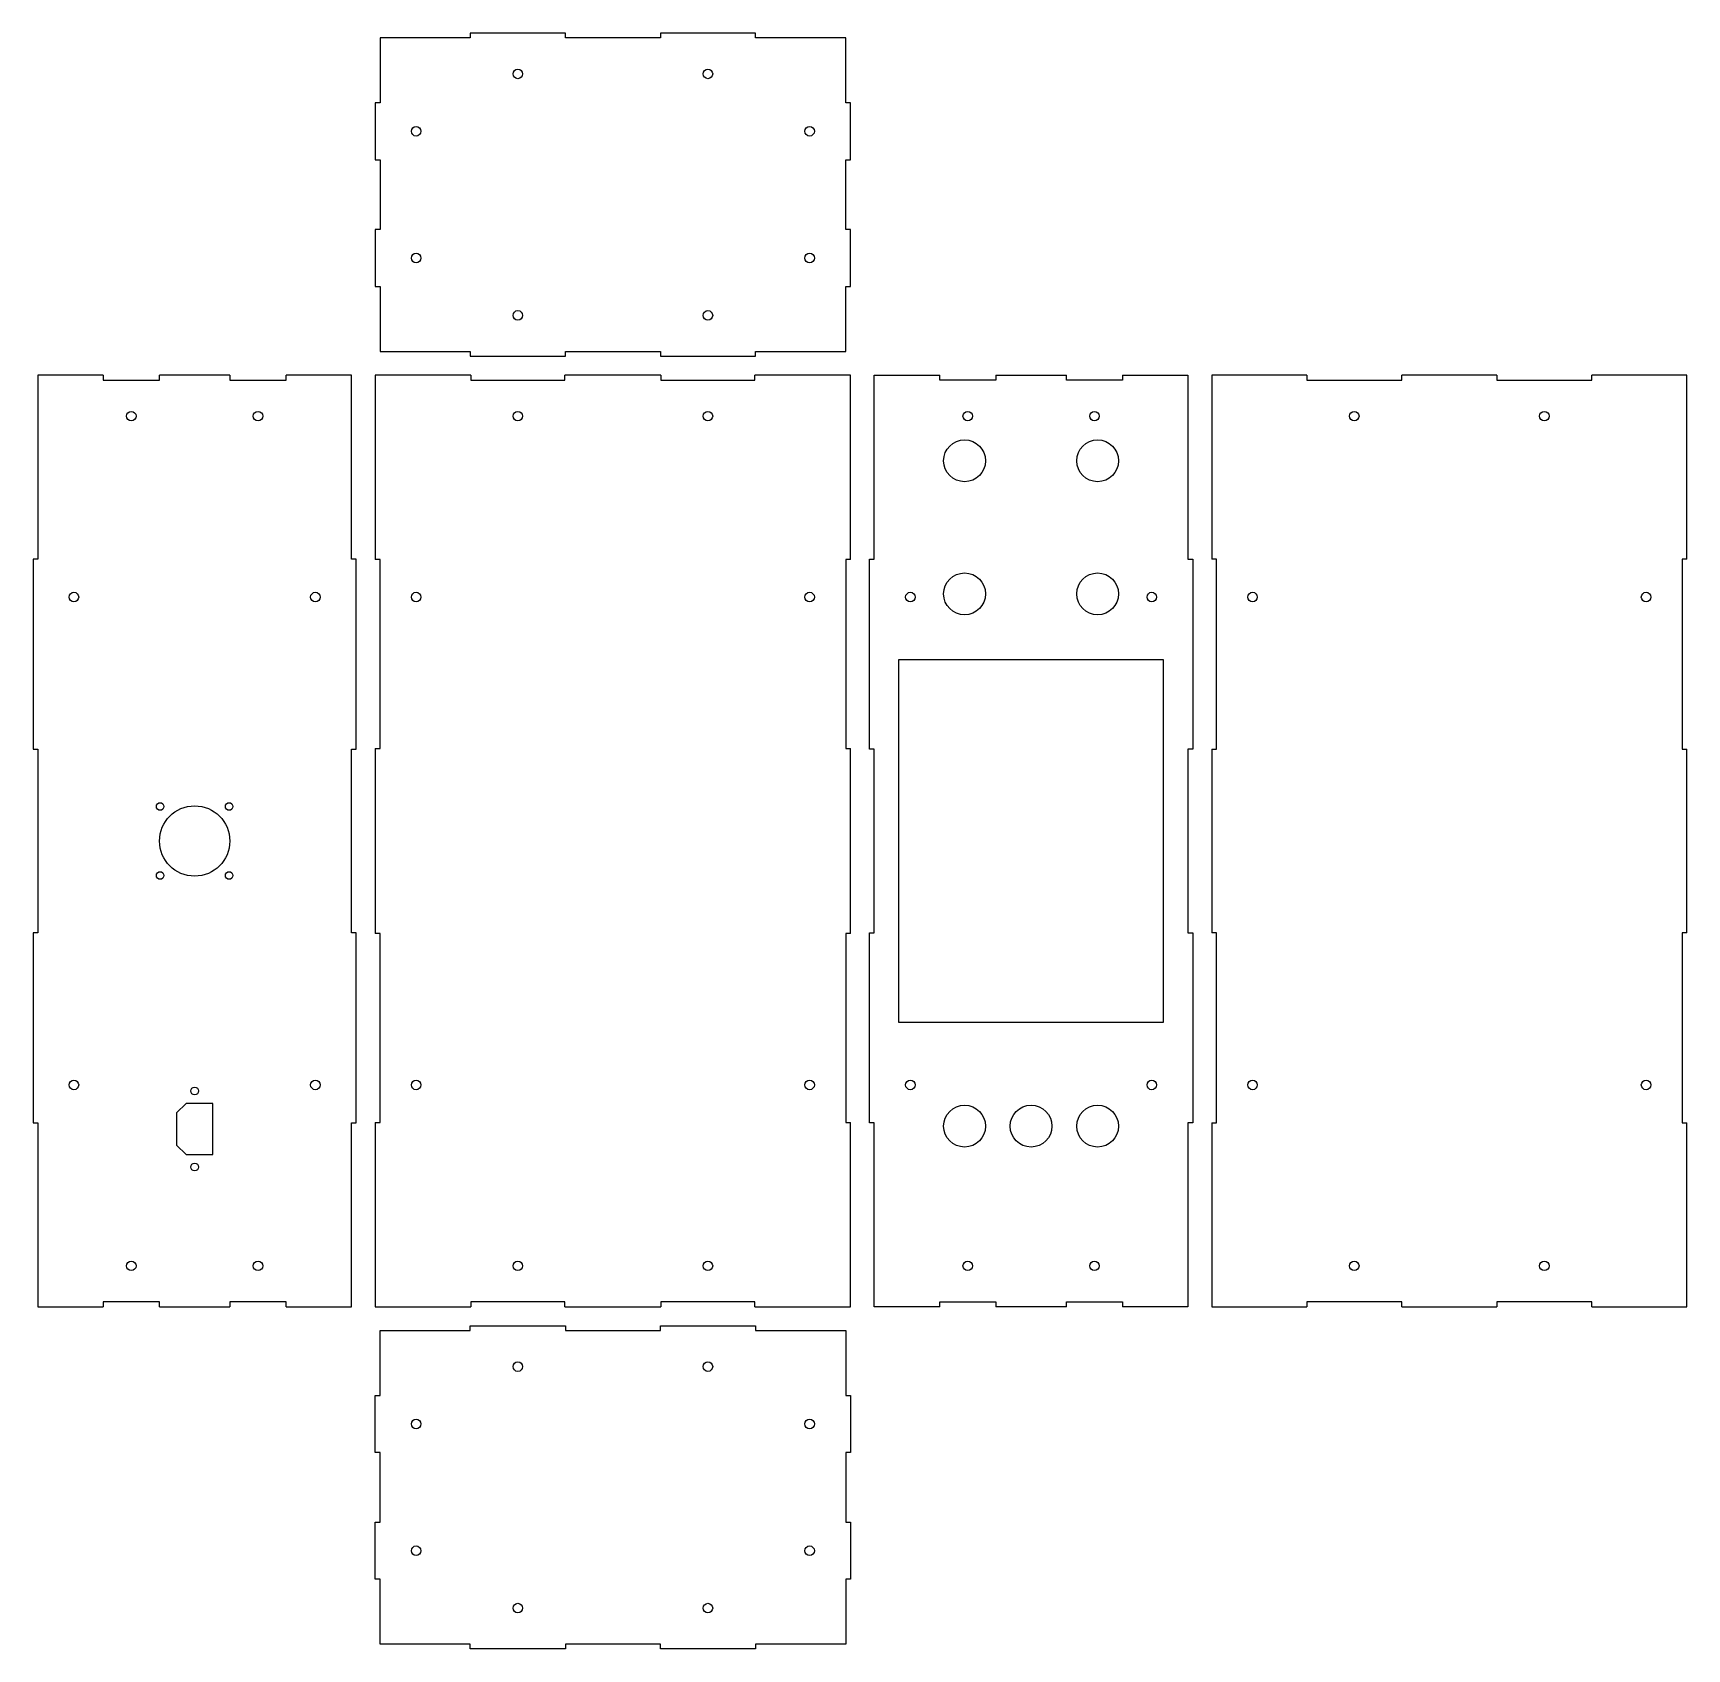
# Model space of a CAD drawing. Header units: millimetres. Extents: x -305 to 565, y -425 to 425.
import ezdxf

# ---------------------------------------------------------------- set-up
doc = ezdxf.new("R2010")
doc.units = ezdxf.units.MM

msp = doc.modelspace()

# ---------------------------------------------------------------- linework, layer by layer
at = {"color": 7, "linetype": 'Continuous', "lineweight": 25}
for p, q in [((-75, 422.5), (-122.5, 422.5)), ((-122.5, 422.5), (-122.5, 388.33)), ((-25, 425), (-75, 425)), ((-75, 425), (-75, 422.5)), ((-25, 422.5), (-25, 425)), ((25, 422.5), (-25, 422.5)), ((75, 425), (25, 425)), ((25, 425), (25, 422.5)), ((75, 422.5), (75, 425)), ((122.5, 422.5), (75, 422.5)), ((122.5, 388.33), (122.5, 422.5)), ((-122.5, 388.33), (-125, 388.33)), ((-125, 388.33), (-125, 358.33)), ((125, 388.33), (122.5, 388.33)), ((125, 358.33), (125, 388.33)), ((-125, 358.33), (-122.5, 358.33)), ((-122.5, 358.33), (-122.5, 321.67)), ((122.5, 321.67), (122.5, 358.33)), ((122.5, 358.33), (125, 358.33)), ((-122.5, 321.67), (-125, 321.67)), ((-125, 321.67), (-125, 291.67)), ((125, 321.67), (122.5, 321.67)), ((125, 291.67), (125, 321.67)), ((-125, 291.67), (-122.5, 291.67)), ((-122.5, 291.67), (-122.5, 257.5)), ((122.5, 257.5), (122.5, 291.67)), ((122.5, 291.67), (125, 291.67)), ((-122.5, 257.5), (-75, 257.5)), ((-75, 257.5), (-75, 255)), ((-75, 255), (-25, 255)), ((-25, 255), (-25, 257.5)), ((-25, 257.5), (25, 257.5)), ((25, 257.5), (25, 255)), ((25, 255), (75, 255)), ((75, 255), (75, 257.5)), ((75, 257.5), (122.5, 257.5)), ((-268.08, 245), (-302.5, 245)), ((-302.5, 245), (-302.5, 148.33)), ((-268.08, 245), (-268.08, 242.5)), ((-201.42, 245), (-238.58, 245)), ((-238.58, 242.5), (-238.58, 245)), ((-201.42, 245), (-201.42, 242.5)), ((-137.5, 245), (-171.92, 245)), ((-171.92, 242.5), (-171.92, 245)), ((-137.5, 148.33), (-137.5, 245)), ((-74.75, 245), (-125, 245)), ((-125, 245), (-125, 148.08)), ((-74.75, 245), (-74.75, 242.5)), ((25.25, 245), (-25.25, 245)), ((-25.25, 242.5), (-25.25, 245)), ((25.25, 245), (25.25, 242.5)), ((125, 245), (74.75, 245)), ((74.75, 242.5), (74.75, 245)), ((125, 148.08), (125, 245)), ((137.5, 245), (171.92, 245)), ((137.5, 148.33), (137.5, 245)), ((171.92, 242.5), (171.92, 245)), ((201.42, 245), (238.58, 245)), ((201.42, 245), (201.42, 242.5)), ((238.58, 242.5), (238.58, 245)), ((268.08, 245), (302.5, 245)), ((268.08, 245), (268.08, 242.5)), ((302.5, 245), (302.5, 148.33)), ((365, 245), (315, 245)), ((315, 245), (315, 148.33)), ((365, 245), (365, 242.5)), ((465, 245), (415, 245)), ((415, 242.5), (415, 245)), ((465, 245), (465, 242.5)), ((565, 245), (515, 245)), ((515, 242.5), (515, 245)), ((565, 148.33), (565, 245)), ((-268.08, 242.5), (-238.58, 242.5)), ((-201.42, 242.5), (-171.92, 242.5)), ((-74.75, 242.5), (-25.25, 242.5)), ((25.25, 242.5), (74.75, 242.5)), ((201.42, 242.5), (171.92, 242.5)), ((268.08, 242.5), (238.58, 242.5)), ((365, 242.5), (415, 242.5)), ((465, 242.5), (515, 242.5)), ((-302.5, 148.33), (-305, 148.33)), ((-305, 148.33), (-305, 48.33)), ((-135, 148.33), (-137.5, 148.33)), ((-135, 48.33), (-135, 148.33)), ((-122.5, 148.08), (-125, 148.08)), ((-122.5, 48.58), (-122.5, 148.08)), ((122.5, 148.08), (122.5, 48.58)), ((125, 148.08), (122.5, 148.08)), ((135, 148.33), (137.5, 148.33)), ((135, 48.33), (135, 148.33)), ((302.5, 148.33), (305, 148.33)), ((305, 148.33), (305, 48.33)), ((317.5, 148.33), (315, 148.33)), ((317.5, 48.33), (317.5, 148.33)), ((562.5, 148.33), (562.5, 48.33)), ((565, 148.33), (562.5, 148.33)), ((150.5, -95.5), (150.5, 95.5)), ((150.5, 95.5), (289.5, 95.5)), ((289.5, 95.5), (289.5, -95.5)), ((-305, 48.33), (-302.5, 48.33)), ((-302.5, 48.33), (-302.5, -48.33)), ((-137.5, -48.33), (-137.5, 48.33)), ((-137.5, 48.33), (-135, 48.33)), ((-125, 48.58), (-122.5, 48.58)), ((-125, 48.58), (-125, -48.58)), ((122.5, 48.58), (125, 48.58)), ((125, -48.58), (125, 48.58)), ((137.5, 48.33), (135, 48.33)), ((137.5, -48.33), (137.5, 48.33)), ((302.5, 48.33), (302.5, -48.33)), ((305, 48.33), (302.5, 48.33)), ((315, 48.33), (317.5, 48.33)), ((315, 48.33), (315, -48.33)), ((562.5, 48.33), (565, 48.33)), ((565, -48.33), (565, 48.33)), ((-302.5, -48.33), (-305, -48.33)), ((-305, -48.33), (-305, -148.33)), ((-135, -48.33), (-137.5, -48.33)), ((-135, -148.33), (-135, -48.33)), ((-122.5, -48.58), (-125, -48.58)), ((-122.5, -148.08), (-122.5, -48.58)), ((122.5, -48.58), (122.5, -148.08)), ((125, -48.58), (122.5, -48.58)), ((135, -48.33), (137.5, -48.33)), ((135, -148.33), (135, -48.33)), ((302.5, -48.33), (305, -48.33)), ((305, -48.33), (305, -148.33)), ((317.5, -48.33), (315, -48.33)), ((317.5, -148.33), (317.5, -48.33)), ((562.5, -48.33), (562.5, -148.33)), ((565, -48.33), (562.5, -48.33)), ((289.5, -95.5), (150.5, -95.5)), ((-224.5, -138), (-229.5, -143)), ((-210.5, -138), (-224.5, -138)), ((-210.5, -165), (-210.5, -138)), ((-229.5, -143), (-229.5, -160)), ((-305, -148.33), (-302.5, -148.33)), ((-302.5, -148.33), (-302.5, -245)), ((-137.5, -245), (-137.5, -148.33)), ((-137.5, -148.33), (-135, -148.33)), ((-125, -148.08), (-122.5, -148.08)), ((-125, -148.08), (-125, -245)), ((122.5, -148.08), (125, -148.08)), ((125, -245), (125, -148.08)), ((137.5, -148.33), (135, -148.33)), ((137.5, -245), (137.5, -148.33)), ((302.5, -148.33), (302.5, -245)), ((305, -148.33), (302.5, -148.33)), ((315, -148.33), (317.5, -148.33)), ((315, -148.33), (315, -245)), ((562.5, -148.33), (565, -148.33)), ((565, -245), (565, -148.33)), ((-229.5, -160), (-224.5, -165)), ((-224.5, -165), (-210.5, -165)), ((-268.08, -242.5), (-268.08, -245)), ((-238.58, -242.5), (-268.08, -242.5)), ((-238.58, -245), (-238.58, -242.5)), ((-201.42, -242.5), (-201.42, -245)), ((-171.92, -242.5), (-201.42, -242.5)), ((-171.92, -245), (-171.92, -242.5)), ((-74.75, -242.5), (-74.75, -245)), ((-25.25, -242.5), (-74.75, -242.5)), ((-25.25, -245), (-25.25, -242.5)), ((25.25, -242.5), (25.25, -245)), ((74.75, -242.5), (25.25, -242.5)), ((74.75, -245), (74.75, -242.5)), ((171.92, -242.5), (201.42, -242.5)), ((171.92, -245), (171.92, -242.5)), ((201.42, -242.5), (201.42, -245)), ((238.58, -245), (238.58, -242.5)), ((238.58, -242.5), (268.08, -242.5)), ((268.08, -242.5), (268.08, -245)), ((365, -242.5), (365, -245)), ((415, -242.5), (365, -242.5)), ((415, -245), (415, -242.5)), ((465, -242.5), (465, -245)), ((515, -242.5), (465, -242.5)), ((515, -245), (515, -242.5)), ((-302.5, -245), (-268.08, -245)), ((-238.58, -245), (-201.42, -245)), ((-171.92, -245), (-137.5, -245)), ((-125, -245), (-74.75, -245)), ((-25.25, -245), (25.25, -245)), ((74.75, -245), (125, -245)), ((171.92, -245), (137.5, -245)), ((238.58, -245), (201.42, -245)), ((302.5, -245), (268.08, -245)), ((315, -245), (365, -245)), ((415, -245), (465, -245)), ((515, -245), (565, -245)), ((-122.5, -257.5), (-75, -257.5)), ((-122.5, -291.67), (-122.5, -257.5)), ((-75, -255), (-25, -255)), ((-75, -257.5), (-75, -255)), ((-25, -255), (-25, -257.5)), ((-25, -257.5), (25, -257.5)), ((25, -255), (75, -255)), ((25, -257.5), (25, -255)), ((75, -255), (75, -257.5)), ((75, -257.5), (122.5, -257.5)), ((122.5, -257.5), (122.5, -291.67)), ((-125, -291.67), (-122.5, -291.67)), ((-125, -321.67), (-125, -291.67)), ((122.5, -291.67), (125, -291.67)), ((125, -291.67), (125, -321.67)), ((-122.5, -321.67), (-125, -321.67)), ((-122.5, -358.33), (-122.5, -321.67)), ((122.5, -321.67), (122.5, -358.33)), ((125, -321.67), (122.5, -321.67)), ((-125, -358.33), (-122.5, -358.33)), ((-125, -388.33), (-125, -358.33)), ((122.5, -358.33), (125, -358.33)), ((125, -358.33), (125, -388.33)), ((-122.5, -388.33), (-125, -388.33)), ((-122.5, -422.5), (-122.5, -388.33)), ((122.5, -388.33), (122.5, -422.5)), ((125, -388.33), (122.5, -388.33)), ((-75, -422.5), (-122.5, -422.5)), ((-75, -425), (-75, -422.5)), ((-25, -425), (-75, -425)), ((-25, -422.5), (-25, -425)), ((25, -422.5), (-25, -422.5)), ((25, -425), (25, -422.5)), ((75, -425), (25, -425)), ((75, -422.5), (75, -425)), ((122.5, -422.5), (75, -422.5))]:
    msp.add_line(p, q, dxfattribs=at)
for centre, radius in [((-50, 403.5), 2.5), ((50, 403.5), 2.5), ((-103.5, 373.33), 2.5), ((103.5, 373.33), 2.5), ((-103.5, 306.67), 2.5), ((103.5, 306.67), 2.5), ((-50, 276.5), 2.5), ((50, 276.5), 2.5), ((-253.33, 223.5), 2.5), ((-186.67, 223.5), 2.5), ((-50, 223.5), 2.5), ((50, 223.5), 2.5), ((186.67, 223.5), 2.5), ((253.33, 223.5), 2.5), ((390, 223.5), 2.5), ((490, 223.5), 2.5), ((185, 200), 11), ((255, 200), 11), ((185, 130), 11), ((255, 130), 11), ((-283.5, 128.33), 2.5), ((-156.5, 128.33), 2.5), ((-103.5, 128.33), 2.5), ((103.5, 128.33), 2.5), ((156.5, 128.33), 2.5), ((283.5, 128.33), 2.5), ((336.5, 128.33), 2.5), ((543.5, 128.33), 2.5), ((-238.15, 18.15), 2), ((-220, 0), 18.5), ((-201.85, 18.15), 2), ((-238.15, -18.15), 2), ((-201.85, -18.15), 2), ((-283.5, -128.33), 2.5), ((-220, -131.5), 2), ((-156.5, -128.33), 2.5), ((-103.5, -128.33), 2.5), ((103.5, -128.33), 2.5), ((156.5, -128.33), 2.5), ((283.5, -128.33), 2.5), ((336.5, -128.33), 2.5), ((543.5, -128.33), 2.5), ((185, -150), 11), ((220, -150), 11), ((255, -150), 11), ((-220, -171.5), 2), ((-253.33, -223.5), 2.5), ((-186.67, -223.5), 2.5), ((-50, -223.5), 2.5), ((50, -223.5), 2.5), ((186.67, -223.5), 2.5), ((253.33, -223.5), 2.5), ((390, -223.5), 2.5), ((490, -223.5), 2.5), ((-50, -276.5), 2.5), ((50, -276.5), 2.5), ((-103.5, -306.67), 2.5), ((103.5, -306.67), 2.5), ((-103.5, -373.33), 2.5), ((103.5, -373.33), 2.5), ((-50, -403.5), 2.5), ((50, -403.5), 2.5)]:
    msp.add_circle(centre, radius, dxfattribs=at)

doc.saveas('drawing.dxf')
